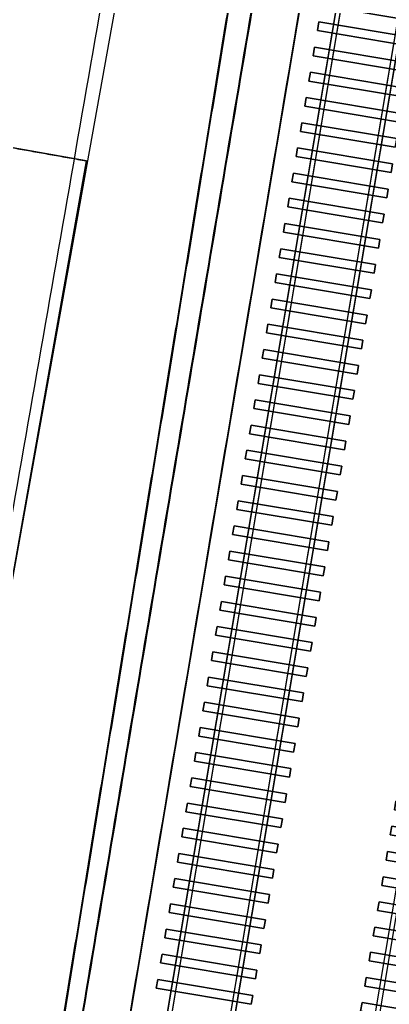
# Model space of a CAD drawing. Header units: millimetres. Extents: x -30345 to 58728, y -138367 to 131916.
# Drawn here: x 12213 to 20237, y -34156 to -12768 of the extents above; entities that cross this region are included whole.
import ezdxf

# ---------------------------------------------------------------- set-up
doc = ezdxf.new("R2010")
doc.units = ezdxf.units.MM
for name, color, linetype, true_color in [('maps$Gleise', 7, 'Continuous', 0x000000), ('maps$green', 7, 'Continuous', 0x9aac92), ('maps$strasse', 7, 'Continuous', 0x6c6c6c)]:
    doc.layers.add(name, color=color, linetype=linetype, true_color=true_color)

msp = doc.modelspace()

# ---------------------------------------------------------------- linework, layer by layer
at = {"layer": 'maps$Gleise'}
msp.add_line((39926.134, 130129.565, -628.803), (-7782.047, -135227.478, -628.803), dxfattribs=at)
at = {"layer": 'maps$green'}
msp.add_open_spline([(18773.955, 15003.107), (6760.925, -53761.748), (-5252.105, -122526.603)], degree=2, dxfattribs=at)
at = {"layer": 'maps$strasse'}
for points in [[(42378.491, 126084.031), (11024.54, -60411.871)], [(42379.679, 126083.795), (11025.728, -60412.107)], [(11129.441, -60429.495), (42483.392, 126066.407)], [(11130.63, -60429.731), (42484.581, 126066.171)], [(43721.111, 125850.751), (12367.16, -60645.151)], [(43722.299, 125850.515), (12368.348, -60645.387)], [(12472.061, -60662.775), (43826.012, 125833.127)], [(12473.25, -60663.011), (43827.201, 125832.891)], [(46721.877, 125031.756), (15367.926, -61464.146)], [(46723.066, 125031.519), (15369.115, -61464.383)], [(15472.827, -61481.77), (46826.778, 125014.132)], [(15474.016, -61482.007), (46827.967, 125013.895)]]:
    msp.add_lwpolyline(points, dxfattribs=at)
for points in [[(-332.6, -123082.977), (-3351.9, -122746.096), (-5252.105, -122526.603), (13661.117, -15835.498), (7700.935, -14775.702), (9127.324, -7048.602), (14971.127, -7835.995), (18773.955, 15003.107), (995.444, 18117.628), (1608.691, 21496.021), (19396.022, 18731.057), (29822.035, 80934.8), (33925.801, 80298.101)], [(17051.5, -10624.449), (10843.905, -9860.814), (10755.776, -10688.875), (16918.943, -11435.971), (11286.511, -45918.193), (11638.086, -45912.442), (32474.955, 77789.328), (30973.727, 78041.542), (30782.549, 76903.61), (31600.696, 76766.157), (21632.491, 17433.49), (18928.17, 17730.572), (18988.954, 18501.779), (17861.098, 18631.462), (17604.063, 16169.797), (18685.827, 16061.689), (18802.114, 17028.386), (21519.155, 16726.909)]]:
    msp.add_lwpolyline(points, close=True, dxfattribs=at)
for points, knots in [([(-23891.158, -118745.243), (-11274.118, -49358.336), (1342.922, 20028.572), (4308.367, 36401.539), (7273.812, 52774.506), (11399.828, 77585.301), (15525.844, 102396.097)], [-4182079.360436739, -4182079.360436739, -4182079.360436739, -4041029.969537667, -4041029.969537667, -4007751.273271978, -4007751.273271978, -3957448.208198916, -3957448.208198916, -3957448.208198916]), ([(-23891.158, -118745.243, 10), (-11274.118, -49358.336, 10), (1342.922, 20028.572, 10), (4308.367, 36401.539, 10), (7273.812, 52774.506, 10), (11399.828, 77585.301, 10), (15525.844, 102396.097, 10)], [-4182079.360436739, -4182079.360436739, -4182079.360436739, -4041029.969537667, -4041029.969537667, -4007751.273271978, -4007751.273271978, -3957448.208198916, -3957448.208198916, -3957448.208198916]), ([(55471.457, 90165.31), (41838.364, 16583.49), (28205.272, -56998.33), (22291.342, -91091.864), (16377.412, -125185.398)], [-3, -3, -3, -2, -2, -1, -1, -1]), ([(55471.457, 90165.31, -100), (41838.364, 16583.49, -100), (28205.272, -56998.33, -100), (22291.342, -91091.864, -100), (16377.412, -125185.398, -100)], [-3, -3, -3, -2, -2, -1, -1, -1])]:
    msp.add_open_spline(points, degree=2, knots=knots, dxfattribs=at)
for points in [[(11608.467, -124320.562), (30953.119, -16723.929), (50297.771, 90872.705)], [(11608.467, -124320.562, -100), (30953.119, -16723.929, -100), (50297.771, 90872.705, -100)], [(15587.293, -102189.987, -628.803), (32942.532, -5658.641, -628.803), (50297.771, 90872.705, -628.803)], [(15587.293, -102189.987, -100), (32942.532, -5658.641, -100), (50297.771, 90872.705, -100)], [(-332.6, -123082.977), (16796.6, -21392.438), (33925.801, 80298.101)], [(-332.6, -123082.977, 100), (16796.6, -21392.438, 100), (33925.801, 80298.101, 100)], [(11629.606, -45902.579, 50), (22046.519, 15939.272, 50), (32463.432, 77781.123, 50)], [(11629.606, -45902.579, 100), (22046.519, 15939.272, 100), (32463.432, 77781.123, 100)], [(32474.955, 77789.328, 50), (22056.52, 15938.443, 50), (11638.086, -45912.442, 50)], [(32474.955, 77789.328, 100), (22056.52, 15938.443, 100), (11638.086, -45912.442, 100)], [(11286.511, -45918.193, 50), (14102.727, -28677.082, 50), (16918.943, -11435.971, 50)], [(11286.511, -45918.193, 100), (14102.727, -28677.082, 100), (16918.943, -11435.971, 100)], [(16930.492, -11427.298, 50), (14114.4, -28667.648, 50), (11298.308, -45907.999, 50)], [(16930.492, -11427.298, 100), (14114.4, -28667.648, 100), (11298.308, -45907.999, 100)], [(7700.935, -14775.702), (10681.026, -15305.6), (13661.117, -15835.498)], [(7700.935, -14775.702, 100), (10681.026, -15305.6, 100), (13661.117, -15835.498, 100)], [(13661.117, -15835.498), (4204.506, -69181.051), (-5252.105, -122526.603)], [(13661.117, -15835.498, 100), (4204.506, -69181.051, 100), (-5252.105, -122526.603, 100)], [(13661.117, -15835.498), (13661.117, -15835.498, 50), (13661.117, -15835.498, 100)]]:
    msp.add_open_spline(points, degree=2, dxfattribs=at)

# ---------------------------------------------------------------- meshes
mesh = msp.add_polyface(dxfattribs=at)
corners = [(18891.817, -11722.196, -504.207), (18860.147, -11910.702, -504.207), (20920.319, -12256.822, -504.207), (20951.989, -12068.316, -504.207), (18860.147, -11910.702, -628.803), (18891.817, -11722.196, -628.803), (20951.989, -12068.316, -628.803), (20920.319, -12256.822, -628.803), (18860.147, -11910.702, -504.207), (18860.147, -11910.702, -628.803), (20920.319, -12256.822, -628.803), (20920.319, -12256.822, -504.207), (20920.319, -12256.822, -504.207), (20920.319, -12256.822, -628.803), (20951.989, -12068.316, -628.803), (20951.989, -12068.316, -504.207), (20951.989, -12068.316, -504.207), (20951.989, -12068.316, -628.803), (18891.817, -11722.196, -628.803), (18891.817, -11722.196, -504.207), (18891.817, -11722.196, -504.207), (18891.817, -11722.196, -628.803), (18860.147, -11910.702, -628.803), (18860.147, -11910.702, -504.207), (18799.79, -12269.513, -504.207), (18768.12, -12458.019, -504.207), (20828.291, -12804.139, -504.207), (20859.961, -12615.633, -504.207), (18768.12, -12458.019, -628.803), (18799.79, -12269.513, -628.803), (20859.961, -12615.633, -628.803), (20828.291, -12804.139, -628.803), (18768.12, -12458.019, -504.207), (18768.12, -12458.019, -628.803), (20828.291, -12804.139, -628.803), (20828.291, -12804.139, -504.207), (20828.291, -12804.139, -504.207), (20828.291, -12804.139, -628.803), (20859.961, -12615.633, -628.803), (20859.961, -12615.633, -504.207), (20859.961, -12615.633, -504.207), (20859.961, -12615.633, -628.803), (18799.79, -12269.513, -628.803), (18799.79, -12269.513, -504.207), (18799.79, -12269.513, -504.207), (18799.79, -12269.513, -628.803), (18768.12, -12458.019, -628.803), (18768.12, -12458.019, -504.207), (18707.762, -12816.83, -504.207), (18676.092, -13005.336, -504.207), (20736.264, -13351.456, -504.207), (20767.934, -13162.95, -504.207), (18676.092, -13005.336, -628.803), (18707.762, -12816.83, -628.803), (20767.934, -13162.95, -628.803), (20736.264, -13351.456, -628.803), (18676.092, -13005.336, -504.207), (18676.092, -13005.336, -628.803), (20736.264, -13351.456, -628.803), (20736.264, -13351.456, -504.207), (20736.264, -13351.456, -504.207), (20736.264, -13351.456, -628.803), (20767.934, -13162.95, -628.803), (20767.934, -13162.95, -504.207), (20767.934, -13162.95, -504.207), (20767.934, -13162.95, -628.803), (18707.762, -12816.83, -628.803), (18707.762, -12816.83, -504.207), (18707.762, -12816.83, -504.207), (18707.762, -12816.83, -628.803), (18676.092, -13005.336, -628.803), (18676.092, -13005.336, -504.207), (18615.735, -13364.147, -504.207), (18584.065, -13552.653, -504.207), (20644.236, -13898.773, -504.207), (20675.906, -13710.267, -504.207), (18584.065, -13552.653, -628.803), (18615.735, -13364.147, -628.803), (20675.906, -13710.267, -628.803), (20644.236, -13898.773, -628.803), (18584.065, -13552.653, -504.207), (18584.065, -13552.653, -628.803), (20644.236, -13898.773, -628.803), (20644.236, -13898.773, -504.207), (20644.236, -13898.773, -504.207), (20644.236, -13898.773, -628.803), (20675.906, -13710.267, -628.803), (20675.906, -13710.267, -504.207), (20675.906, -13710.267, -504.207), (20675.906, -13710.267, -628.803), (18615.735, -13364.147, -628.803), (18615.735, -13364.147, -504.207), (18615.735, -13364.147, -504.207), (18615.735, -13364.147, -628.803), (18584.065, -13552.653, -628.803), (18584.065, -13552.653, -504.207), (18523.707, -13911.464, -504.207), (18492.037, -14099.97, -504.207), (20552.209, -14446.09, -504.207), (20583.879, -14257.584, -504.207), (18492.037, -14099.97, -628.803), (18523.707, -13911.464, -628.803), (20583.879, -14257.584, -628.803), (20552.209, -14446.09, -628.803), (18492.037, -14099.97, -504.207), (18492.037, -14099.97, -628.803), (20552.209, -14446.09, -628.803), (20552.209, -14446.09, -504.207), (20552.209, -14446.09, -504.207), (20552.209, -14446.09, -628.803), (20583.879, -14257.584, -628.803), (20583.879, -14257.584, -504.207), (20583.879, -14257.584, -504.207), (20583.879, -14257.584, -628.803), (18523.707, -13911.464, -628.803), (18523.707, -13911.464, -504.207), (18523.707, -13911.464, -504.207), (18523.707, -13911.464, -628.803), (18492.037, -14099.97, -628.803), (18492.037, -14099.97, -504.207), (18431.68, -14458.781, -504.207), (18400.01, -14647.287, -504.207), (20460.181, -14993.407, -504.207), (20491.851, -14804.901, -504.207), (18400.01, -14647.287, -628.803), (18431.68, -14458.781, -628.803), (20491.851, -14804.901, -628.803), (20460.181, -14993.407, -628.803), (18400.01, -14647.287, -504.207), (18400.01, -14647.287, -628.803), (20460.181, -14993.407, -628.803), (20460.181, -14993.407, -504.207), (20460.181, -14993.407, -504.207), (20460.181, -14993.407, -628.803), (20491.851, -14804.901, -628.803), (20491.851, -14804.901, -504.207), (20491.851, -14804.901, -504.207), (20491.851, -14804.901, -628.803), (18431.68, -14458.781, -628.803), (18431.68, -14458.781, -504.207), (18431.68, -14458.781, -504.207), (18431.68, -14458.781, -628.803), (18400.01, -14647.287, -628.803), (18400.01, -14647.287, -504.207), (18339.652, -15006.098, -504.207), (18307.982, -15194.604, -504.207), (20368.154, -15540.724, -504.207), (20399.824, -15352.218, -504.207), (18307.982, -15194.604, -628.803), (18339.652, -15006.098, -628.803), (20399.824, -15352.218, -628.803), (20368.154, -15540.724, -628.803), (18307.982, -15194.604, -504.207), (18307.982, -15194.604, -628.803), (20368.154, -15540.724, -628.803), (20368.154, -15540.724, -504.207), (20368.154, -15540.724, -504.207), (20368.154, -15540.724, -628.803), (20399.824, -15352.218, -628.803), (20399.824, -15352.218, -504.207), (20399.824, -15352.218, -504.207), (20399.824, -15352.218, -628.803), (18339.652, -15006.098, -628.803), (18339.652, -15006.098, -504.207), (18339.652, -15006.098, -504.207), (18339.652, -15006.098, -628.803), (18307.982, -15194.604, -628.803), (18307.982, -15194.604, -504.207), (18247.625, -15553.415, -504.207), (18215.954, -15741.921, -504.207), (20276.126, -16088.041, -504.207), (20307.796, -15899.535, -504.207), (18215.954, -15741.921, -628.803), (18247.625, -15553.415, -628.803), (20307.796, -15899.535, -628.803), (20276.126, -16088.041, -628.803), (18215.954, -15741.921, -504.207), (18215.954, -15741.921, -628.803), (20276.126, -16088.041, -628.803), (20276.126, -16088.041, -504.207), (20276.126, -16088.041, -504.207), (20276.126, -16088.041, -628.803), (20307.796, -15899.535, -628.803), (20307.796, -15899.535, -504.207), (20307.796, -15899.535, -504.207), (20307.796, -15899.535, -628.803), (18247.625, -15553.415, -628.803), (18247.625, -15553.415, -504.207), (18247.625, -15553.415, -504.207), (18247.625, -15553.415, -628.803), (18215.954, -15741.921, -628.803), (18215.954, -15741.921, -504.207), (18155.597, -16100.732, -504.207), (18123.927, -16289.238, -504.207), (20184.099, -16635.358, -504.207), (20215.769, -16446.852, -504.207), (18123.927, -16289.238, -628.803), (18155.597, -16100.732, -628.803), (20215.769, -16446.852, -628.803), (20184.099, -16635.358, -628.803), (18123.927, -16289.238, -504.207), (18123.927, -16289.238, -628.803), (20184.099, -16635.358, -628.803), (20184.099, -16635.358, -504.207), (20184.099, -16635.358, -504.207), (20184.099, -16635.358, -628.803), (20215.769, -16446.852, -628.803), (20215.769, -16446.852, -504.207), (20215.769, -16446.852, -504.207), (20215.769, -16446.852, -628.803), (18155.597, -16100.732, -628.803), (18155.597, -16100.732, -504.207), (18155.597, -16100.732, -504.207), (18155.597, -16100.732, -628.803), (18123.927, -16289.238, -628.803), (18123.927, -16289.238, -504.207), (18063.569, -16648.049, -504.207), (18031.899, -16836.555, -504.207), (20092.071, -17182.675, -504.207), (20123.741, -16994.169, -504.207), (18031.899, -16836.555, -628.803), (18063.569, -16648.049, -628.803), (20123.741, -16994.169, -628.803), (20092.071, -17182.675, -628.803), (18031.899, -16836.555, -504.207), (18031.899, -16836.555, -628.803), (20092.071, -17182.675, -628.803), (20092.071, -17182.675, -504.207), (20092.071, -17182.675, -504.207), (20092.071, -17182.675, -628.803), (20123.741, -16994.169, -628.803), (20123.741, -16994.169, -504.207), (20123.741, -16994.169, -504.207), (20123.741, -16994.169, -628.803), (18063.569, -16648.049, -628.803), (18063.569, -16648.049, -504.207), (18063.569, -16648.049, -504.207), (18063.569, -16648.049, -628.803), (18031.899, -16836.555, -628.803), (18031.899, -16836.555, -504.207), (20031.714, -17541.486, -504.207), (20031.714, -17541.486, -628.803), (17971.542, -17195.366, -628.803), (17971.542, -17195.366, -504.207), (17971.542, -17195.366, -504.207), (17971.542, -17195.366, -628.803), (17939.872, -17383.872, -628.803), (17939.872, -17383.872, -504.207)]
mesh.append_faces([[corners[k] for k in face] for face in [(0, 1, 2, 3), (4, 5, 6, 7), (8, 9, 10, 11), (12, 13, 14, 15), (16, 17, 18, 19), (20, 21, 22, 23), (24, 25, 26, 27), (28, 29, 30, 31), (32, 33, 34, 35), (36, 37, 38, 39), (40, 41, 42, 43), (44, 45, 46, 47), (48, 49, 50, 51), (52, 53, 54, 55), (56, 57, 58, 59), (60, 61, 62, 63), (64, 65, 66, 67), (68, 69, 70, 71), (72, 73, 74, 75), (76, 77, 78, 79), (80, 81, 82, 83), (84, 85, 86, 87), (88, 89, 90, 91), (92, 93, 94, 95), (96, 97, 98, 99), (100, 101, 102, 103), (104, 105, 106, 107), (108, 109, 110, 111), (112, 113, 114, 115), (116, 117, 118, 119), (120, 121, 122, 123), (124, 125, 126, 127), (128, 129, 130, 131), (132, 133, 134, 135), (136, 137, 138, 139), (140, 141, 142, 143), (144, 145, 146, 147), (148, 149, 150, 151), (152, 153, 154, 155), (156, 157, 158, 159), (160, 161, 162, 163), (164, 165, 166, 167), (168, 169, 170, 171), (172, 173, 174, 175), (176, 177, 178, 179), (180, 181, 182, 183), (184, 185, 186, 187), (188, 189, 190, 191), (192, 193, 194, 195), (196, 197, 198, 199), (200, 201, 202, 203), (204, 205, 206, 207), (208, 209, 210, 211), (212, 213, 214, 215), (216, 217, 218, 219), (220, 221, 222, 223), (224, 225, 226, 227), (228, 229, 230, 231), (232, 233, 234, 235), (236, 237, 238, 239), (240, 241, 242, 243), (244, 245, 246, 247)]])
mesh = msp.add_polyface(dxfattribs=at)
corners = [(17971.542, -17195.366, -504.207), (17939.872, -17383.872, -504.207), (20000.043, -17729.992, -504.207), (20031.714, -17541.486, -504.207), (17939.872, -17383.872, -628.803), (17971.542, -17195.366, -628.803), (20031.714, -17541.486, -628.803), (20000.043, -17729.992, -628.803), (17939.872, -17383.872, -504.207), (17939.872, -17383.872, -628.803), (20000.043, -17729.992, -628.803), (20000.043, -17729.992, -504.207), (20000.043, -17729.992, -504.207), (20000.043, -17729.992, -628.803), (20031.714, -17541.486, -628.803), (20031.714, -17541.486, -504.207), (17879.514, -17742.683, -504.207), (17847.844, -17931.19, -504.207), (19908.016, -18277.309, -504.207), (19939.686, -18088.803, -504.207), (17847.844, -17931.19, -628.803), (17879.514, -17742.683, -628.803), (19939.686, -18088.803, -628.803), (19908.016, -18277.309, -628.803), (17847.844, -17931.19, -504.207), (17847.844, -17931.19, -628.803), (19908.016, -18277.309, -628.803), (19908.016, -18277.309, -504.207), (19908.016, -18277.309, -504.207), (19908.016, -18277.309, -628.803), (19939.686, -18088.803, -628.803), (19939.686, -18088.803, -504.207), (19939.686, -18088.803, -504.207), (19939.686, -18088.803, -628.803), (17879.514, -17742.683, -628.803), (17879.514, -17742.683, -504.207), (17879.514, -17742.683, -504.207), (17879.514, -17742.683, -628.803), (17847.844, -17931.19, -628.803), (17847.844, -17931.19, -504.207), (17787.487, -18290, -504.207), (17755.817, -18478.507, -504.207), (19815.988, -18824.626, -504.207), (19847.658, -18636.12, -504.207), (17755.817, -18478.507, -628.803), (17787.487, -18290, -628.803), (19847.658, -18636.12, -628.803), (19815.988, -18824.626, -628.803), (17755.817, -18478.507, -504.207), (17755.817, -18478.507, -628.803), (19815.988, -18824.626, -628.803), (19815.988, -18824.626, -504.207), (19815.988, -18824.626, -504.207), (19815.988, -18824.626, -628.803), (19847.658, -18636.12, -628.803), (19847.658, -18636.12, -504.207), (19847.658, -18636.12, -504.207), (19847.658, -18636.12, -628.803), (17787.487, -18290, -628.803), (17787.487, -18290, -504.207), (17787.487, -18290, -504.207), (17787.487, -18290, -628.803), (17755.817, -18478.507, -628.803), (17755.817, -18478.507, -504.207), (17695.459, -18837.317, -504.207), (17663.789, -19025.824, -504.207), (19723.961, -19371.943, -504.207), (19755.631, -19183.437, -504.207), (17663.789, -19025.824, -628.803), (17695.459, -18837.317, -628.803), (19755.631, -19183.437, -628.803), (19723.961, -19371.943, -628.803), (17663.789, -19025.824, -504.207), (17663.789, -19025.824, -628.803), (19723.961, -19371.943, -628.803), (19723.961, -19371.943, -504.207), (19723.961, -19371.943, -504.207), (19723.961, -19371.943, -628.803), (19755.631, -19183.437, -628.803), (19755.631, -19183.437, -504.207), (19755.631, -19183.437, -504.207), (19755.631, -19183.437, -628.803), (17695.459, -18837.317, -628.803), (17695.459, -18837.317, -504.207), (17695.459, -18837.317, -504.207), (17695.459, -18837.317, -628.803), (17663.789, -19025.824, -628.803), (17663.789, -19025.824, -504.207), (17603.432, -19384.634, -504.207), (17571.762, -19573.141, -504.207), (19631.933, -19919.26, -504.207), (19663.603, -19730.754, -504.207), (17571.762, -19573.141, -628.803), (17603.432, -19384.634, -628.803), (19663.603, -19730.754, -628.803), (19631.933, -19919.26, -628.803), (17571.762, -19573.141, -504.207), (17571.762, -19573.141, -628.803), (19631.933, -19919.26, -628.803), (19631.933, -19919.26, -504.207), (19631.933, -19919.26, -504.207), (19631.933, -19919.26, -628.803), (19663.603, -19730.754, -628.803), (19663.603, -19730.754, -504.207), (19663.603, -19730.754, -504.207), (19663.603, -19730.754, -628.803), (17603.432, -19384.634, -628.803), (17603.432, -19384.634, -504.207), (17603.432, -19384.634, -504.207), (17603.432, -19384.634, -628.803), (17571.762, -19573.141, -628.803), (17571.762, -19573.141, -504.207), (17511.404, -19931.951, -504.207), (17479.734, -20120.458, -504.207), (19539.906, -20466.578, -504.207), (19571.576, -20278.071, -504.207), (17479.734, -20120.458, -628.803), (17511.404, -19931.951, -628.803), (19571.576, -20278.071, -628.803), (19539.906, -20466.578, -628.803), (17479.734, -20120.458, -504.207), (17479.734, -20120.458, -628.803), (19539.906, -20466.578, -628.803), (19539.906, -20466.578, -504.207), (19539.906, -20466.578, -504.207), (19539.906, -20466.578, -628.803), (19571.576, -20278.071, -628.803), (19571.576, -20278.071, -504.207), (19571.576, -20278.071, -504.207), (19571.576, -20278.071, -628.803), (17511.404, -19931.951, -628.803), (17511.404, -19931.951, -504.207), (17511.404, -19931.951, -504.207), (17511.404, -19931.951, -628.803), (17479.734, -20120.458, -628.803), (17479.734, -20120.458, -504.207), (17419.377, -20479.268, -504.207), (17387.706, -20667.775, -504.207), (19447.878, -21013.895, -504.207), (19479.548, -20825.388, -504.207), (17387.706, -20667.775, -628.803), (17419.377, -20479.268, -628.803), (19479.548, -20825.388, -628.803), (19447.878, -21013.895, -628.803), (17387.706, -20667.775, -504.207), (17387.706, -20667.775, -628.803), (19447.878, -21013.895, -628.803), (19447.878, -21013.895, -504.207), (19447.878, -21013.895, -504.207), (19447.878, -21013.895, -628.803), (19479.548, -20825.388, -628.803), (19479.548, -20825.388, -504.207), (19479.548, -20825.388, -504.207), (19479.548, -20825.388, -628.803), (17419.377, -20479.268, -628.803), (17419.377, -20479.268, -504.207), (17419.377, -20479.268, -504.207), (17419.377, -20479.268, -628.803), (17387.706, -20667.775, -628.803), (17387.706, -20667.775, -504.207), (17327.349, -21026.585, -504.207), (17295.679, -21215.092, -504.207), (19355.851, -21561.212, -504.207), (19387.521, -21372.705, -504.207), (17295.679, -21215.092, -628.803), (17327.349, -21026.585, -628.803), (19387.521, -21372.705, -628.803), (19355.851, -21561.212, -628.803), (17295.679, -21215.092, -504.207), (17295.679, -21215.092, -628.803), (19355.851, -21561.212, -628.803), (19355.851, -21561.212, -504.207), (19355.851, -21561.212, -504.207), (19355.851, -21561.212, -628.803), (19387.521, -21372.705, -628.803), (19387.521, -21372.705, -504.207), (19387.521, -21372.705, -504.207), (19387.521, -21372.705, -628.803), (17327.349, -21026.585, -628.803), (17327.349, -21026.585, -504.207), (17327.349, -21026.585, -504.207), (17327.349, -21026.585, -628.803), (17295.679, -21215.092, -628.803), (17295.679, -21215.092, -504.207), (17235.321, -21573.902, -504.207), (17203.651, -21762.409, -504.207), (19263.823, -22108.529, -504.207), (19295.493, -21920.022, -504.207), (17203.651, -21762.409, -628.803), (17235.321, -21573.902, -628.803), (19295.493, -21920.022, -628.803), (19263.823, -22108.529, -628.803), (17203.651, -21762.409, -504.207), (17203.651, -21762.409, -628.803), (19263.823, -22108.529, -628.803), (19263.823, -22108.529, -504.207), (19263.823, -22108.529, -504.207), (19263.823, -22108.529, -628.803), (19295.493, -21920.022, -628.803), (19295.493, -21920.022, -504.207), (19295.493, -21920.022, -504.207), (19295.493, -21920.022, -628.803), (17235.321, -21573.902, -628.803), (17235.321, -21573.902, -504.207), (17235.321, -21573.902, -504.207), (17235.321, -21573.902, -628.803), (17203.651, -21762.409, -628.803), (17203.651, -21762.409, -504.207), (17143.294, -22121.219, -504.207), (17111.624, -22309.726, -504.207), (19171.795, -22655.846, -504.207), (19203.466, -22467.339, -504.207), (17111.624, -22309.726, -628.803), (17143.294, -22121.219, -628.803), (19203.466, -22467.339, -628.803), (19171.795, -22655.846, -628.803), (17111.624, -22309.726, -504.207), (17111.624, -22309.726, -628.803), (19171.795, -22655.846, -628.803), (19171.795, -22655.846, -504.207), (19171.795, -22655.846, -504.207), (19171.795, -22655.846, -628.803), (19203.466, -22467.339, -628.803), (19203.466, -22467.339, -504.207), (19203.466, -22467.339, -504.207), (19203.466, -22467.339, -628.803), (17143.294, -22121.219, -628.803), (17143.294, -22121.219, -504.207), (17143.294, -22121.219, -504.207), (17143.294, -22121.219, -628.803), (17111.624, -22309.726, -628.803), (17111.624, -22309.726, -504.207), (17019.596, -22857.043, -628.803), (17051.266, -22668.536, -628.803), (19111.438, -23014.656, -628.803), (19079.768, -23203.163, -628.803), (19111.438, -23014.656, -504.207), (19111.438, -23014.656, -628.803), (17051.266, -22668.536, -628.803), (17051.266, -22668.536, -504.207), (17051.266, -22668.536, -504.207), (17051.266, -22668.536, -628.803), (17019.596, -22857.043, -628.803), (17019.596, -22857.043, -504.207)]
mesh.append_faces([[corners[k] for k in face] for face in [(0, 1, 2, 3), (4, 5, 6, 7), (8, 9, 10, 11), (12, 13, 14, 15), (16, 17, 18, 19), (20, 21, 22, 23), (24, 25, 26, 27), (28, 29, 30, 31), (32, 33, 34, 35), (36, 37, 38, 39), (40, 41, 42, 43), (44, 45, 46, 47), (48, 49, 50, 51), (52, 53, 54, 55), (56, 57, 58, 59), (60, 61, 62, 63), (64, 65, 66, 67), (68, 69, 70, 71), (72, 73, 74, 75), (76, 77, 78, 79), (80, 81, 82, 83), (84, 85, 86, 87), (88, 89, 90, 91), (92, 93, 94, 95), (96, 97, 98, 99), (100, 101, 102, 103), (104, 105, 106, 107), (108, 109, 110, 111), (112, 113, 114, 115), (116, 117, 118, 119), (120, 121, 122, 123), (124, 125, 126, 127), (128, 129, 130, 131), (132, 133, 134, 135), (136, 137, 138, 139), (140, 141, 142, 143), (144, 145, 146, 147), (148, 149, 150, 151), (152, 153, 154, 155), (156, 157, 158, 159), (160, 161, 162, 163), (164, 165, 166, 167), (168, 169, 170, 171), (172, 173, 174, 175), (176, 177, 178, 179), (180, 181, 182, 183), (184, 185, 186, 187), (188, 189, 190, 191), (192, 193, 194, 195), (196, 197, 198, 199), (200, 201, 202, 203), (204, 205, 206, 207), (208, 209, 210, 211), (212, 213, 214, 215), (216, 217, 218, 219), (220, 221, 222, 223), (224, 225, 226, 227), (228, 229, 230, 231), (232, 233, 234, 235), (236, 237, 238, 239), (240, 241, 242, 243)]])
mesh = msp.add_polyface(dxfattribs=at)
corners = [(17051.266, -22668.536, -504.207), (17019.596, -22857.043, -504.207), (19079.768, -23203.163, -504.207), (19111.438, -23014.656, -504.207), (17019.596, -22857.043, -504.207), (17019.596, -22857.043, -628.803), (19079.768, -23203.163, -628.803), (19079.768, -23203.163, -504.207), (19079.768, -23203.163, -504.207), (19079.768, -23203.163, -628.803), (19111.438, -23014.656, -628.803), (19111.438, -23014.656, -504.207), (16959.239, -23215.853, -504.207), (16927.569, -23404.36, -504.207), (18987.74, -23750.48, -504.207), (19019.41, -23561.973, -504.207), (16927.569, -23404.36, -628.803), (16959.239, -23215.853, -628.803), (19019.41, -23561.973, -628.803), (18987.74, -23750.48, -628.803), (16927.569, -23404.36, -504.207), (16927.569, -23404.36, -628.803), (18987.74, -23750.48, -628.803), (18987.74, -23750.48, -504.207), (18987.74, -23750.48, -504.207), (18987.74, -23750.48, -628.803), (19019.41, -23561.973, -628.803), (19019.41, -23561.973, -504.207), (19019.41, -23561.973, -504.207), (19019.41, -23561.973, -628.803), (16959.239, -23215.853, -628.803), (16959.239, -23215.853, -504.207), (16959.239, -23215.853, -504.207), (16959.239, -23215.853, -628.803), (16927.569, -23404.36, -628.803), (16927.569, -23404.36, -504.207), (16867.211, -23763.17, -504.207), (16835.541, -23951.677, -504.207), (18895.713, -24297.797, -504.207), (18927.383, -24109.29, -504.207), (16835.541, -23951.677, -628.803), (16867.211, -23763.17, -628.803), (18927.383, -24109.29, -628.803), (18895.713, -24297.797, -628.803), (16835.541, -23951.677, -504.207), (16835.541, -23951.677, -628.803), (18895.713, -24297.797, -628.803), (18895.713, -24297.797, -504.207), (18895.713, -24297.797, -504.207), (18895.713, -24297.797, -628.803), (18927.383, -24109.29, -628.803), (18927.383, -24109.29, -504.207), (18927.383, -24109.29, -504.207), (18927.383, -24109.29, -628.803), (16867.211, -23763.17, -628.803), (16867.211, -23763.17, -504.207), (16867.211, -23763.17, -504.207), (16867.211, -23763.17, -628.803), (16835.541, -23951.677, -628.803), (16835.541, -23951.677, -504.207), (16775.184, -24310.487, -504.207), (16743.514, -24498.994, -504.207), (18803.685, -24845.114, -504.207), (18835.355, -24656.607, -504.207), (16743.514, -24498.994, -628.803), (16775.184, -24310.487, -628.803), (18835.355, -24656.607, -628.803), (18803.685, -24845.114, -628.803), (16743.514, -24498.994, -504.207), (16743.514, -24498.994, -628.803), (18803.685, -24845.114, -628.803), (18803.685, -24845.114, -504.207), (18803.685, -24845.114, -504.207), (18803.685, -24845.114, -628.803), (18835.355, -24656.607, -628.803), (18835.355, -24656.607, -504.207), (18835.355, -24656.607, -504.207), (18835.355, -24656.607, -628.803), (16775.184, -24310.487, -628.803), (16775.184, -24310.487, -504.207), (16775.184, -24310.487, -504.207), (16775.184, -24310.487, -628.803), (16743.514, -24498.994, -628.803), (16743.514, -24498.994, -504.207), (16683.156, -24857.804, -504.207), (16651.486, -25046.311, -504.207), (18711.658, -25392.431, -504.207), (18743.328, -25203.924, -504.207), (16651.486, -25046.311, -628.803), (16683.156, -24857.804, -628.803), (18743.328, -25203.924, -628.803), (18711.658, -25392.431, -628.803), (16651.486, -25046.311, -504.207), (16651.486, -25046.311, -628.803), (18711.658, -25392.431, -628.803), (18711.658, -25392.431, -504.207), (18711.658, -25392.431, -504.207), (18711.658, -25392.431, -628.803), (18743.328, -25203.924, -628.803), (18743.328, -25203.924, -504.207), (18743.328, -25203.924, -504.207), (18743.328, -25203.924, -628.803), (16683.156, -24857.804, -628.803), (16683.156, -24857.804, -504.207), (16683.156, -24857.804, -504.207), (16683.156, -24857.804, -628.803), (16651.486, -25046.311, -628.803), (16651.486, -25046.311, -504.207), (16591.129, -25405.122, -504.207), (16559.458, -25593.628, -504.207), (18619.63, -25939.748, -504.207), (18651.3, -25751.241, -504.207), (16559.458, -25593.628, -628.803), (16591.129, -25405.122, -628.803), (18651.3, -25751.241, -628.803), (18619.63, -25939.748, -628.803), (16559.458, -25593.628, -504.207), (16559.458, -25593.628, -628.803), (18619.63, -25939.748, -628.803), (18619.63, -25939.748, -504.207), (18619.63, -25939.748, -504.207), (18619.63, -25939.748, -628.803), (18651.3, -25751.241, -628.803), (18651.3, -25751.241, -504.207), (18651.3, -25751.241, -504.207), (18651.3, -25751.241, -628.803), (16591.129, -25405.122, -628.803), (16591.129, -25405.122, -504.207), (16591.129, -25405.122, -504.207), (16591.129, -25405.122, -628.803), (16559.458, -25593.628, -628.803), (16559.458, -25593.628, -504.207), (16499.101, -25952.439, -504.207), (16467.431, -26140.945, -504.207), (18527.603, -26487.065, -504.207), (18559.273, -26298.558, -504.207), (16467.431, -26140.945, -628.803), (16499.101, -25952.439, -628.803), (18559.273, -26298.558, -628.803), (18527.603, -26487.065, -628.803), (16467.431, -26140.945, -504.207), (16467.431, -26140.945, -628.803), (18527.603, -26487.065, -628.803), (18527.603, -26487.065, -504.207), (18527.603, -26487.065, -504.207), (18527.603, -26487.065, -628.803), (18559.273, -26298.558, -628.803), (18559.273, -26298.558, -504.207), (18559.273, -26298.558, -504.207), (18559.273, -26298.558, -628.803), (16499.101, -25952.439, -628.803), (16499.101, -25952.439, -504.207), (16499.101, -25952.439, -504.207), (16499.101, -25952.439, -628.803), (16467.431, -26140.945, -628.803), (16467.431, -26140.945, -504.207), (16407.073, -26499.756, -504.207), (16375.403, -26688.262, -504.207), (18435.575, -27034.382, -504.207), (18467.245, -26845.875, -504.207), (16375.403, -26688.262, -628.803), (16407.073, -26499.756, -628.803), (18467.245, -26845.875, -628.803), (18435.575, -27034.382, -628.803), (16375.403, -26688.262, -504.207), (16375.403, -26688.262, -628.803), (18435.575, -27034.382, -628.803), (18435.575, -27034.382, -504.207), (18435.575, -27034.382, -504.207), (18435.575, -27034.382, -628.803), (18467.245, -26845.875, -628.803), (18467.245, -26845.875, -504.207), (18467.245, -26845.875, -504.207), (18467.245, -26845.875, -628.803), (16407.073, -26499.756, -628.803), (16407.073, -26499.756, -504.207), (16407.073, -26499.756, -504.207), (16407.073, -26499.756, -628.803), (16375.403, -26688.262, -628.803), (16375.403, -26688.262, -504.207), (16315.046, -27047.073, -504.207), (16283.376, -27235.579, -504.207), (18343.547, -27581.699, -504.207), (18375.218, -27393.192, -504.207), (16283.376, -27235.579, -628.803), (16315.046, -27047.073, -628.803), (18375.218, -27393.192, -628.803), (18343.547, -27581.699, -628.803), (16283.376, -27235.579, -504.207), (16283.376, -27235.579, -628.803), (18343.547, -27581.699, -628.803), (18343.547, -27581.699, -504.207), (18343.547, -27581.699, -504.207), (18343.547, -27581.699, -628.803), (18375.218, -27393.192, -628.803), (18375.218, -27393.192, -504.207), (18375.218, -27393.192, -504.207), (18375.218, -27393.192, -628.803), (16315.046, -27047.073, -628.803), (16315.046, -27047.073, -504.207), (16315.046, -27047.073, -504.207), (16315.046, -27047.073, -628.803), (16283.376, -27235.579, -628.803), (16283.376, -27235.579, -504.207), (16223.018, -27594.39, -504.207), (16191.348, -27782.896, -504.207), (18251.52, -28129.016, -504.207), (18283.19, -27940.51, -504.207), (16191.348, -27782.896, -628.803), (16223.018, -27594.39, -628.803), (18283.19, -27940.51, -628.803), (18251.52, -28129.016, -628.803), (16191.348, -27782.896, -504.207), (16191.348, -27782.896, -628.803), (18251.52, -28129.016, -628.803), (18251.52, -28129.016, -504.207), (18251.52, -28129.016, -504.207), (18251.52, -28129.016, -628.803), (18283.19, -27940.51, -628.803), (18283.19, -27940.51, -504.207), (18283.19, -27940.51, -504.207), (18283.19, -27940.51, -628.803), (16223.018, -27594.39, -628.803), (16223.018, -27594.39, -504.207), (16223.018, -27594.39, -504.207), (16223.018, -27594.39, -628.803), (16191.348, -27782.896, -628.803), (16191.348, -27782.896, -504.207), (16130.991, -28141.707, -504.207), (16099.321, -28330.213, -504.207), (18159.492, -28676.333, -504.207), (18191.162, -28487.827, -504.207), (16099.321, -28330.213, -628.803), (16130.991, -28141.707, -628.803), (18191.162, -28487.827, -628.803), (18159.492, -28676.333, -628.803), (16099.321, -28330.213, -504.207), (16099.321, -28330.213, -628.803), (18159.492, -28676.333, -628.803), (18159.492, -28676.333, -504.207), (18191.162, -28487.827, -504.207), (18191.162, -28487.827, -628.803), (16130.991, -28141.707, -628.803), (16130.991, -28141.707, -504.207), (16130.991, -28141.707, -504.207), (16130.991, -28141.707, -628.803), (16099.321, -28330.213, -628.803), (16099.321, -28330.213, -504.207)]
mesh.append_faces([[corners[k] for k in face] for face in [(0, 1, 2, 3), (4, 5, 6, 7), (8, 9, 10, 11), (12, 13, 14, 15), (16, 17, 18, 19), (20, 21, 22, 23), (24, 25, 26, 27), (28, 29, 30, 31), (32, 33, 34, 35), (36, 37, 38, 39), (40, 41, 42, 43), (44, 45, 46, 47), (48, 49, 50, 51), (52, 53, 54, 55), (56, 57, 58, 59), (60, 61, 62, 63), (64, 65, 66, 67), (68, 69, 70, 71), (72, 73, 74, 75), (76, 77, 78, 79), (80, 81, 82, 83), (84, 85, 86, 87), (88, 89, 90, 91), (92, 93, 94, 95), (96, 97, 98, 99), (100, 101, 102, 103), (104, 105, 106, 107), (108, 109, 110, 111), (112, 113, 114, 115), (116, 117, 118, 119), (120, 121, 122, 123), (124, 125, 126, 127), (128, 129, 130, 131), (132, 133, 134, 135), (136, 137, 138, 139), (140, 141, 142, 143), (144, 145, 146, 147), (148, 149, 150, 151), (152, 153, 154, 155), (156, 157, 158, 159), (160, 161, 162, 163), (164, 165, 166, 167), (168, 169, 170, 171), (172, 173, 174, 175), (176, 177, 178, 179), (180, 181, 182, 183), (184, 185, 186, 187), (188, 189, 190, 191), (192, 193, 194, 195), (196, 197, 198, 199), (200, 201, 202, 203), (204, 205, 206, 207), (208, 209, 210, 211), (212, 213, 214, 215), (216, 217, 218, 219), (220, 221, 222, 223), (224, 225, 226, 227), (228, 229, 230, 231), (232, 233, 234, 235), (236, 237, 238, 239), (240, 241, 242, 243), (244, 245, 246, 247)]])
mesh = msp.add_polyface(dxfattribs=at)
corners = [(18159.492, -28676.333, -504.207), (18159.492, -28676.333, -628.803), (18191.162, -28487.827, -628.803), (18191.162, -28487.827, -504.207), (16038.963, -28689.024, -504.207), (16007.293, -28877.53, -504.207), (18067.465, -29223.65, -504.207), (18099.135, -29035.144, -504.207), (16007.293, -28877.53, -628.803), (16038.963, -28689.024, -628.803), (18099.135, -29035.144, -628.803), (18067.465, -29223.65, -628.803), (16007.293, -28877.53, -504.207), (16007.293, -28877.53, -628.803), (18067.465, -29223.65, -628.803), (18067.465, -29223.65, -504.207), (18067.465, -29223.65, -504.207), (18067.465, -29223.65, -628.803), (18099.135, -29035.144, -628.803), (18099.135, -29035.144, -504.207), (18099.135, -29035.144, -504.207), (18099.135, -29035.144, -628.803), (16038.963, -28689.024, -628.803), (16038.963, -28689.024, -504.207), (16038.963, -28689.024, -504.207), (16038.963, -28689.024, -628.803), (16007.293, -28877.53, -628.803), (16007.293, -28877.53, -504.207), (15946.936, -29236.341, -504.207), (15915.266, -29424.847, -504.207), (17975.437, -29770.967, -504.207), (18007.107, -29582.461, -504.207), (15915.266, -29424.847, -628.803), (15946.936, -29236.341, -628.803), (18007.107, -29582.461, -628.803), (17975.437, -29770.967, -628.803), (15915.266, -29424.847, -504.207), (15915.266, -29424.847, -628.803), (17975.437, -29770.967, -628.803), (17975.437, -29770.967, -504.207), (17975.437, -29770.967, -504.207), (17975.437, -29770.967, -628.803), (18007.107, -29582.461, -628.803), (18007.107, -29582.461, -504.207), (18007.107, -29582.461, -504.207), (18007.107, -29582.461, -628.803), (15946.936, -29236.341, -628.803), (15946.936, -29236.341, -504.207), (15946.936, -29236.341, -504.207), (15946.936, -29236.341, -628.803), (15915.266, -29424.847, -628.803), (15915.266, -29424.847, -504.207), (15854.908, -29783.658, -504.207), (15823.238, -29972.164, -504.207), (17883.41, -30318.284, -504.207), (17915.08, -30129.778, -504.207), (15823.238, -29972.164, -628.803), (15854.908, -29783.658, -628.803), (17915.08, -30129.778, -628.803), (17883.41, -30318.284, -628.803), (15823.238, -29972.164, -504.207), (15823.238, -29972.164, -628.803), (17883.41, -30318.284, -628.803), (17883.41, -30318.284, -504.207), (17883.41, -30318.284, -504.207), (17883.41, -30318.284, -628.803), (17915.08, -30129.778, -628.803), (17915.08, -30129.778, -504.207), (17915.08, -30129.778, -504.207), (17915.08, -30129.778, -628.803), (15854.908, -29783.658, -628.803), (15854.908, -29783.658, -504.207), (15854.908, -29783.658, -504.207), (15854.908, -29783.658, -628.803), (15823.238, -29972.164, -628.803), (15823.238, -29972.164, -504.207), (15762.881, -30330.975, -504.207), (15731.21, -30519.481, -504.207), (17791.382, -30865.601, -504.207), (17823.052, -30677.095, -504.207), (15731.21, -30519.481, -628.803), (15762.881, -30330.975, -628.803), (17823.052, -30677.095, -628.803), (17791.382, -30865.601, -628.803), (15731.21, -30519.481, -504.207), (15731.21, -30519.481, -628.803), (17791.382, -30865.601, -628.803), (17791.382, -30865.601, -504.207), (17791.382, -30865.601, -504.207), (17791.382, -30865.601, -628.803), (17823.052, -30677.095, -628.803), (17823.052, -30677.095, -504.207), (17823.052, -30677.095, -504.207), (17823.052, -30677.095, -628.803), (15762.881, -30330.975, -628.803), (15762.881, -30330.975, -504.207), (15762.881, -30330.975, -504.207), (15762.881, -30330.975, -628.803), (15731.21, -30519.481, -628.803), (15731.21, -30519.481, -504.207), (15670.853, -30878.292, -504.207), (15639.183, -31066.798, -504.207), (17699.355, -31412.918, -504.207), (17731.025, -31224.412, -504.207), (15639.183, -31066.798, -628.803), (15670.853, -30878.292, -628.803), (17731.025, -31224.412, -628.803), (17699.355, -31412.918, -628.803), (15639.183, -31066.798, -504.207), (15639.183, -31066.798, -628.803), (17699.355, -31412.918, -628.803), (17699.355, -31412.918, -504.207), (17699.355, -31412.918, -504.207), (17699.355, -31412.918, -628.803), (17731.025, -31224.412, -628.803), (17731.025, -31224.412, -504.207), (17731.025, -31224.412, -504.207), (17731.025, -31224.412, -628.803), (15670.853, -30878.292, -628.803), (15670.853, -30878.292, -504.207), (15670.853, -30878.292, -504.207), (15670.853, -30878.292, -628.803), (15639.183, -31066.798, -628.803), (15639.183, -31066.798, -504.207), (15578.825, -31425.609, -504.207), (15547.155, -31614.115, -504.207), (17607.327, -31960.235, -504.207), (17638.997, -31771.729, -504.207), (15547.155, -31614.115, -628.803), (15578.825, -31425.609, -628.803), (17638.997, -31771.729, -628.803), (17607.327, -31960.235, -628.803), (15547.155, -31614.115, -504.207), (15547.155, -31614.115, -628.803), (17607.327, -31960.235, -628.803), (17607.327, -31960.235, -504.207), (17607.327, -31960.235, -504.207), (17607.327, -31960.235, -628.803), (17638.997, -31771.729, -628.803), (17638.997, -31771.729, -504.207), (17638.997, -31771.729, -504.207), (17638.997, -31771.729, -628.803), (15578.825, -31425.609, -628.803), (15578.825, -31425.609, -504.207), (15578.825, -31425.609, -504.207), (15578.825, -31425.609, -628.803), (15547.155, -31614.115, -628.803), (15547.155, -31614.115, -504.207), (15486.798, -31972.926, -504.207), (15455.128, -32161.432, -504.207), (17515.299, -32507.552, -504.207), (17546.97, -32319.046, -504.207), (15455.128, -32161.432, -628.803), (15486.798, -31972.926, -628.803), (17546.97, -32319.046, -628.803), (17515.299, -32507.552, -628.803), (15455.128, -32161.432, -504.207), (15455.128, -32161.432, -628.803), (17515.299, -32507.552, -628.803), (17515.299, -32507.552, -504.207), (17515.299, -32507.552, -504.207), (17515.299, -32507.552, -628.803), (17546.97, -32319.046, -628.803), (17546.97, -32319.046, -504.207), (17546.97, -32319.046, -504.207), (17546.97, -32319.046, -628.803), (15486.798, -31972.926, -628.803), (15486.798, -31972.926, -504.207), (15486.798, -31972.926, -504.207), (15486.798, -31972.926, -628.803), (15455.128, -32161.432, -628.803), (15455.128, -32161.432, -504.207), (15394.77, -32520.243, -504.207), (15363.1, -32708.749, -504.207), (17423.272, -33054.869, -504.207), (17454.942, -32866.363, -504.207), (15363.1, -32708.749, -628.803), (15394.77, -32520.243, -628.803), (17454.942, -32866.363, -628.803), (17423.272, -33054.869, -628.803), (15363.1, -32708.749, -504.207), (15363.1, -32708.749, -628.803), (17423.272, -33054.869, -628.803), (17423.272, -33054.869, -504.207), (17423.272, -33054.869, -504.207), (17423.272, -33054.869, -628.803), (17454.942, -32866.363, -628.803), (17454.942, -32866.363, -504.207), (17454.942, -32866.363, -504.207), (17454.942, -32866.363, -628.803), (15394.77, -32520.243, -628.803), (15394.77, -32520.243, -504.207), (15394.77, -32520.243, -504.207), (15394.77, -32520.243, -628.803), (15363.1, -32708.749, -628.803), (15363.1, -32708.749, -504.207), (15302.743, -33067.56, -504.207), (15271.073, -33256.066, -504.207), (17331.244, -33602.186, -504.207), (17362.914, -33413.68, -504.207), (15271.073, -33256.066, -628.803), (15302.743, -33067.56, -628.803), (17362.914, -33413.68, -628.803), (17331.244, -33602.186, -628.803), (15271.073, -33256.066, -504.207), (15271.073, -33256.066, -628.803), (17331.244, -33602.186, -628.803), (17331.244, -33602.186, -504.207), (17331.244, -33602.186, -504.207), (17331.244, -33602.186, -628.803), (17362.914, -33413.68, -628.803), (17362.914, -33413.68, -504.207), (17362.914, -33413.68, -504.207), (17362.914, -33413.68, -628.803), (15302.743, -33067.56, -628.803), (15302.743, -33067.56, -504.207), (15302.743, -33067.56, -504.207), (15302.743, -33067.56, -628.803), (15271.073, -33256.066, -628.803), (15271.073, -33256.066, -504.207), (15210.715, -33614.877, -504.207), (15179.045, -33803.383, -504.207), (17239.217, -34149.503, -504.207), (17270.887, -33960.997, -504.207), (15179.045, -33803.383, -628.803), (15210.715, -33614.877, -628.803), (17270.887, -33960.997, -628.803), (17239.217, -34149.503, -628.803), (15179.045, -33803.383, -504.207), (15179.045, -33803.383, -628.803), (17239.217, -34149.503, -628.803), (17239.217, -34149.503, -504.207), (17239.217, -34149.503, -504.207), (17239.217, -34149.503, -628.803), (17270.887, -33960.997, -628.803), (17270.887, -33960.997, -504.207), (17270.887, -33960.997, -504.207), (17270.887, -33960.997, -628.803), (15210.715, -33614.877, -628.803), (15210.715, -33614.877, -504.207), (15210.715, -33614.877, -504.207), (15210.715, -33614.877, -628.803), (15179.045, -33803.383, -628.803), (15179.045, -33803.383, -504.207)]
mesh.append_faces([[corners[k] for k in face] for face in [(0, 1, 2, 3), (4, 5, 6, 7), (8, 9, 10, 11), (12, 13, 14, 15), (16, 17, 18, 19), (20, 21, 22, 23), (24, 25, 26, 27), (28, 29, 30, 31), (32, 33, 34, 35), (36, 37, 38, 39), (40, 41, 42, 43), (44, 45, 46, 47), (48, 49, 50, 51), (52, 53, 54, 55), (56, 57, 58, 59), (60, 61, 62, 63), (64, 65, 66, 67), (68, 69, 70, 71), (72, 73, 74, 75), (76, 77, 78, 79), (80, 81, 82, 83), (84, 85, 86, 87), (88, 89, 90, 91), (92, 93, 94, 95), (96, 97, 98, 99), (100, 101, 102, 103), (104, 105, 106, 107), (108, 109, 110, 111), (112, 113, 114, 115), (116, 117, 118, 119), (120, 121, 122, 123), (124, 125, 126, 127), (128, 129, 130, 131), (132, 133, 134, 135), (136, 137, 138, 139), (140, 141, 142, 143), (144, 145, 146, 147), (148, 149, 150, 151), (152, 153, 154, 155), (156, 157, 158, 159), (160, 161, 162, 163), (164, 165, 166, 167), (168, 169, 170, 171), (172, 173, 174, 175), (176, 177, 178, 179), (180, 181, 182, 183), (184, 185, 186, 187), (188, 189, 190, 191), (192, 193, 194, 195), (196, 197, 198, 199), (200, 201, 202, 203), (204, 205, 206, 207), (208, 209, 210, 211), (212, 213, 214, 215), (216, 217, 218, 219), (220, 221, 222, 223), (224, 225, 226, 227), (228, 229, 230, 231), (232, 233, 234, 235), (236, 237, 238, 239), (240, 241, 242, 243)]])
mesh = msp.add_polyface(dxfattribs=at)
corners = [(22502.879, -29728.609, -504.207), (22502.879, -29728.609, -628.803), (22534.549, -29540.102, -628.803), (22534.549, -29540.102, -504.207), (20382.349, -29741.299, -504.207), (20350.679, -29929.806, -504.207), (22410.851, -30275.926, -504.207), (22442.521, -30087.419, -504.207), (20350.679, -29929.806, -628.803), (20382.349, -29741.299, -628.803), (22442.521, -30087.419, -628.803), (22410.851, -30275.926, -628.803), (20350.679, -29929.806, -504.207), (20350.679, -29929.806, -628.803), (22410.851, -30275.926, -628.803), (22410.851, -30275.926, -504.207), (22410.851, -30275.926, -504.207), (22410.851, -30275.926, -628.803), (22442.521, -30087.419, -628.803), (22442.521, -30087.419, -504.207), (22442.521, -30087.419, -504.207), (22442.521, -30087.419, -628.803), (20382.349, -29741.299, -628.803), (20382.349, -29741.299, -504.207), (20382.349, -29741.299, -504.207), (20382.349, -29741.299, -628.803), (20350.679, -29929.806, -628.803), (20350.679, -29929.806, -504.207), (20290.322, -30288.616, -504.207), (20258.652, -30477.123, -504.207), (22318.823, -30823.243, -504.207), (22350.494, -30634.736, -504.207), (20258.652, -30477.123, -628.803), (20290.322, -30288.616, -628.803), (22350.494, -30634.736, -628.803), (22318.823, -30823.243, -628.803), (20258.652, -30477.123, -504.207), (20258.652, -30477.123, -628.803), (22318.823, -30823.243, -628.803), (22318.823, -30823.243, -504.207), (22318.823, -30823.243, -504.207), (22318.823, -30823.243, -628.803), (22350.494, -30634.736, -628.803), (22350.494, -30634.736, -504.207), (22350.494, -30634.736, -504.207), (22350.494, -30634.736, -628.803), (20290.322, -30288.616, -628.803), (20290.322, -30288.616, -504.207), (20290.322, -30288.616, -504.207), (20290.322, -30288.616, -628.803), (20258.652, -30477.123, -628.803), (20258.652, -30477.123, -504.207), (20198.294, -30835.933, -504.207), (20166.624, -31024.44, -504.207), (22226.796, -31370.56, -504.207), (22258.466, -31182.053, -504.207), (20166.624, -31024.44, -628.803), (20198.294, -30835.933, -628.803), (22258.466, -31182.053, -628.803), (22226.796, -31370.56, -628.803), (20166.624, -31024.44, -504.207), (20166.624, -31024.44, -628.803), (22226.796, -31370.56, -628.803), (22226.796, -31370.56, -504.207), (22226.796, -31370.56, -504.207), (22226.796, -31370.56, -628.803), (22258.466, -31182.053, -628.803), (22258.466, -31182.053, -504.207), (22258.466, -31182.053, -504.207), (22258.466, -31182.053, -628.803), (20198.294, -30835.933, -628.803), (20198.294, -30835.933, -504.207), (20198.294, -30835.933, -504.207), (20198.294, -30835.933, -628.803), (20166.624, -31024.44, -628.803), (20166.624, -31024.44, -504.207), (20106.267, -31383.25, -504.207), (20074.597, -31571.757, -504.207), (22134.768, -31917.877, -504.207), (22166.438, -31729.37, -504.207), (20074.597, -31571.757, -628.803), (20106.267, -31383.25, -628.803), (22166.438, -31729.37, -628.803), (22134.768, -31917.877, -628.803), (20074.597, -31571.757, -504.207), (20074.597, -31571.757, -628.803), (22134.768, -31917.877, -628.803), (22134.768, -31917.877, -504.207), (22134.768, -31917.877, -504.207), (22134.768, -31917.877, -628.803), (22166.438, -31729.37, -628.803), (22166.438, -31729.37, -504.207), (22166.438, -31729.37, -504.207), (22166.438, -31729.37, -628.803), (20106.267, -31383.25, -628.803), (20106.267, -31383.25, -504.207), (20106.267, -31383.25, -504.207), (20106.267, -31383.25, -628.803), (20074.597, -31571.757, -628.803), (20074.597, -31571.757, -504.207), (20014.239, -31930.567, -504.207), (19982.569, -32119.074, -504.207), (22042.741, -32465.194, -504.207), (22074.411, -32276.687, -504.207), (19982.569, -32119.074, -628.803), (20014.239, -31930.567, -628.803), (22074.411, -32276.687, -628.803), (22042.741, -32465.194, -628.803), (19982.569, -32119.074, -504.207), (19982.569, -32119.074, -628.803), (22042.741, -32465.194, -628.803), (22042.741, -32465.194, -504.207), (22042.741, -32465.194, -504.207), (22042.741, -32465.194, -628.803), (22074.411, -32276.687, -628.803), (22074.411, -32276.687, -504.207), (22074.411, -32276.687, -504.207), (22074.411, -32276.687, -628.803), (20014.239, -31930.567, -628.803), (20014.239, -31930.567, -504.207), (20014.239, -31930.567, -504.207), (20014.239, -31930.567, -628.803), (19982.569, -32119.074, -628.803), (19982.569, -32119.074, -504.207), (19922.212, -32477.884, -504.207), (19890.542, -32666.391, -504.207), (21950.713, -33012.511, -504.207), (21982.383, -32824.004, -504.207), (19890.542, -32666.391, -628.803), (19922.212, -32477.884, -628.803), (21982.383, -32824.004, -628.803), (21950.713, -33012.511, -628.803), (19890.542, -32666.391, -504.207), (19890.542, -32666.391, -628.803), (21950.713, -33012.511, -628.803), (21950.713, -33012.511, -504.207), (21950.713, -33012.511, -504.207), (21950.713, -33012.511, -628.803), (21982.383, -32824.004, -628.803), (21982.383, -32824.004, -504.207), (21982.383, -32824.004, -504.207), (21982.383, -32824.004, -628.803), (19922.212, -32477.884, -628.803), (19922.212, -32477.884, -504.207), (19922.212, -32477.884, -504.207), (19922.212, -32477.884, -628.803), (19890.542, -32666.391, -628.803), (19890.542, -32666.391, -504.207), (19830.184, -33025.202, -504.207), (19798.514, -33213.708, -504.207), (21858.686, -33559.828, -504.207), (21890.356, -33371.321, -504.207), (19798.514, -33213.708, -628.803), (19830.184, -33025.202, -628.803), (21890.356, -33371.321, -628.803), (21858.686, -33559.828, -628.803), (19798.514, -33213.708, -504.207), (19798.514, -33213.708, -628.803), (21858.686, -33559.828, -628.803), (21858.686, -33559.828, -504.207), (21858.686, -33559.828, -504.207), (21858.686, -33559.828, -628.803), (21890.356, -33371.321, -628.803), (21890.356, -33371.321, -504.207), (21890.356, -33371.321, -504.207), (21890.356, -33371.321, -628.803), (19830.184, -33025.202, -628.803), (19830.184, -33025.202, -504.207), (19830.184, -33025.202, -504.207), (19830.184, -33025.202, -628.803), (19798.514, -33213.708, -628.803), (19798.514, -33213.708, -504.207), (19738.157, -33572.519, -504.207), (19706.487, -33761.025, -504.207), (21766.658, -34107.145, -504.207), (21798.328, -33918.638, -504.207), (19706.487, -33761.025, -628.803), (19738.157, -33572.519, -628.803), (21798.328, -33918.638, -628.803), (21766.658, -34107.145, -628.803), (19706.487, -33761.025, -504.207), (19706.487, -33761.025, -628.803), (21766.658, -34107.145, -628.803), (21766.658, -34107.145, -504.207), (21766.658, -34107.145, -504.207), (21766.658, -34107.145, -628.803), (21798.328, -33918.638, -628.803), (21798.328, -33918.638, -504.207), (21798.328, -33918.638, -504.207), (21798.328, -33918.638, -628.803), (19738.157, -33572.519, -628.803), (19738.157, -33572.519, -504.207), (19738.157, -33572.519, -504.207), (19738.157, -33572.519, -628.803), (19706.487, -33761.025, -628.803), (19706.487, -33761.025, -504.207), (19646.129, -34119.836, -504.207), (19614.459, -34308.342, -504.207), (21674.631, -34654.462, -504.207), (21706.301, -34465.955, -504.207), (19614.459, -34308.342, -628.803), (19646.129, -34119.836, -628.803), (21706.301, -34465.955, -628.803), (21674.631, -34654.462, -628.803), (19614.459, -34308.342, -504.207), (19614.459, -34308.342, -628.803), (21674.631, -34654.462, -628.803), (21674.631, -34654.462, -504.207), (21674.631, -34654.462, -504.207), (21674.631, -34654.462, -628.803), (21706.301, -34465.955, -628.803), (21706.301, -34465.955, -504.207), (21706.301, -34465.955, -504.207), (21706.301, -34465.955, -628.803), (19646.129, -34119.836, -628.803), (19646.129, -34119.836, -504.207), (19646.129, -34119.836, -504.207), (19646.129, -34119.836, -628.803), (19614.459, -34308.342, -628.803), (19614.459, -34308.342, -504.207), (19554.101, -34667.153, -504.207), (19522.431, -34855.659, -504.207), (21582.603, -35201.779, -504.207), (21614.273, -35013.272, -504.207), (19522.431, -34855.659, -628.803), (19554.101, -34667.153, -628.803), (21614.273, -35013.272, -628.803), (21582.603, -35201.779, -628.803), (19522.431, -34855.659, -504.207), (19522.431, -34855.659, -628.803), (21582.603, -35201.779, -628.803), (21582.603, -35201.779, -504.207), (21582.603, -35201.779, -504.207), (21582.603, -35201.779, -628.803), (21614.273, -35013.272, -628.803), (21614.273, -35013.272, -504.207), (21614.273, -35013.272, -504.207), (21614.273, -35013.272, -628.803), (19554.101, -34667.153, -628.803), (19554.101, -34667.153, -504.207), (19554.101, -34667.153, -504.207), (19554.101, -34667.153, -628.803), (19522.431, -34855.659, -628.803), (19522.431, -34855.659, -504.207)]
mesh.append_faces([[corners[k] for k in face] for face in [(0, 1, 2, 3), (4, 5, 6, 7), (8, 9, 10, 11), (12, 13, 14, 15), (16, 17, 18, 19), (20, 21, 22, 23), (24, 25, 26, 27), (28, 29, 30, 31), (32, 33, 34, 35), (36, 37, 38, 39), (40, 41, 42, 43), (44, 45, 46, 47), (48, 49, 50, 51), (52, 53, 54, 55), (56, 57, 58, 59), (60, 61, 62, 63), (64, 65, 66, 67), (68, 69, 70, 71), (72, 73, 74, 75), (76, 77, 78, 79), (80, 81, 82, 83), (84, 85, 86, 87), (88, 89, 90, 91), (92, 93, 94, 95), (96, 97, 98, 99), (100, 101, 102, 103), (104, 105, 106, 107), (108, 109, 110, 111), (112, 113, 114, 115), (116, 117, 118, 119), (120, 121, 122, 123), (124, 125, 126, 127), (128, 129, 130, 131), (132, 133, 134, 135), (136, 137, 138, 139), (140, 141, 142, 143), (144, 145, 146, 147), (148, 149, 150, 151), (152, 153, 154, 155), (156, 157, 158, 159), (160, 161, 162, 163), (164, 165, 166, 167), (168, 169, 170, 171), (172, 173, 174, 175), (176, 177, 178, 179), (180, 181, 182, 183), (184, 185, 186, 187), (188, 189, 190, 191), (192, 193, 194, 195), (196, 197, 198, 199), (200, 201, 202, 203), (204, 205, 206, 207), (208, 209, 210, 211), (212, 213, 214, 215), (216, 217, 218, 219), (220, 221, 222, 223), (224, 225, 226, 227), (228, 229, 230, 231), (232, 233, 234, 235), (236, 237, 238, 239), (240, 241, 242, 243)]])

doc.saveas('drawing.dxf')
